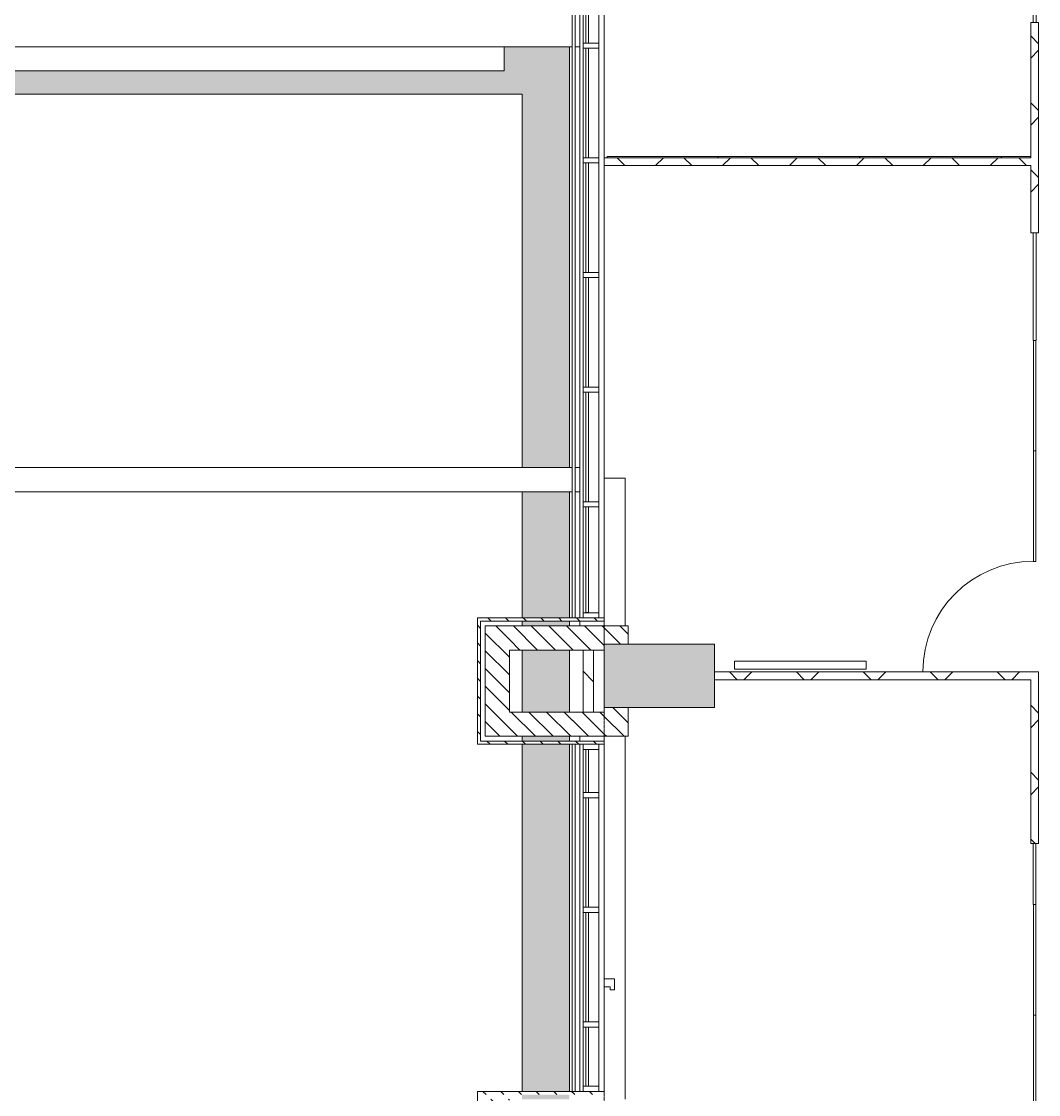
# Model space of a CAD drawing. Header units: millimetres. Extents: x -106145 to 154907, y -84585 to 152038.
# Drawn here: x 83850 to 93519, y 79775 to 89975 of the extents above; entities that cross this region are included whole.
import ezdxf

# ---------------------------------------------------------------- set-up
doc = ezdxf.new("R2010")
doc.units = ezdxf.units.MM
doc.linetypes.add('Cut Out Line _2_', pattern=[2, 1, -1])
doc.linetypes.add('Hidden', pattern=[7.14375, 4.7625, -2.38125])
for name, color, linetype, lineweight in [('A-DETL', 90, 'Continuous', 5), ('A-DETL-HDLN', 90, 'Hidden', 5), ('A-DOOR', 31, 'Continuous', 5), ('A-DOOR-FRAM', 31, 'Continuous', 9), ('A-FLOR', 192, 'Continuous', 5), ('A-FLOR-PATT', 8, 'Continuous', 5), ('A-GLAZ-CURT', 52, 'Continuous', 5), ('A-GLAZ-CWMG', 51, 'Continuous', 5), ('A-WALL', 113, 'Continuous', 5), ('A-WALL-PATT', 111, 'Continuous', 5), ('E-ELEC-EQPM', 71, 'Continuous', 5), ('S-COLS', 52, 'Continuous', 5), ('S-STRS', 31, 'Continuous', 5)]:
    doc.layers.add(name, color=color, linetype=linetype, lineweight=lineweight)
pattern_1 = [(45, (0, 0), (-318.198, 318.198), []), (135, (0, 0), (-318.198, -318.198), [])]
pattern_2 = [(315, (0, 0), (84.19025, 84.19025), [])]
pattern_3 = [(315, (0, 0), (84.18955, 84.18955), [])]

# ---------------------------------------------------------------- blocks, each defined once
blk = doc.blocks.new('Curtain Wall Sgl Glass - Curtain Wall Sgl Glass-6062372-Site Plan')
at = {"layer": 'A-DOOR', "color": 121, "lineweight": 9}
blk.add_line((525, -50.8), (525, -1100.8), dxfattribs=at)
at = {"layer": 'A-DOOR', "color": 41}
blk.add_arc((525, -50.8), 1050, 180, 270, dxfattribs=at)
blk = doc.blocks.new('System Panel - Glazed-9901656-Site Plan')
at = {"layer": 'A-GLAZ-CURT', "color": 121, "lineweight": 9}
for p, q in [((-151, 50), (151, 50)), ((-151, 24), (-151, 50)), ((151, 24), (-151, 24)), ((151, 24), (151, 50))]:
    blk.add_line(p, q, dxfattribs=at)
blk = doc.blocks.new('System Panel - Glazed-6062373-Site Plan')
at = {"layer": 'A-GLAZ-CURT', "color": 121, "lineweight": 9}
for p, q in [((-525, 49.5), (525, 49.5)), ((-525, 24.5), (-525, 49.5)), ((525, 24.5), (-525, 24.5)), ((525, 24.5), (525, 49.5))]:
    blk.add_line(p, q, dxfattribs=at)
blk = doc.blocks.new('System Panel - Glazed-9901660-Site Plan')
at = {"layer": 'A-GLAZ-CURT', "color": 121, "lineweight": 9}
for p, q in [((-511, 50), (511, 50)), ((-511, 24), (-511, 50)), ((511, 24), (-511, 24)), ((511, 24), (511, 50))]:
    blk.add_line(p, q, dxfattribs=at)
blk = doc.blocks.new('System Panel - Glazed-14614942-Site Plan')
at = {"layer": 'A-GLAZ-CURT', "color": 133, "lineweight": 9}
for p, q in [((-280, 49.5), (280, 49.5)), ((-280, 24.5), (-280, 49.5)), ((280, 24.5), (-280, 24.5)), ((280, 24.5), (280, 49.5))]:
    blk.add_line(p, q, dxfattribs=at)
blk = doc.blocks.new('Rectangular Mullion - 50 x 150mm-14614936-Site Plan')
at = {"layer": 'A-GLAZ-CWMG', "color": 253}
for p, q in [((89189, 80415), (89189, 79855)), ((89339, 80415), (89339, 79855))]:
    blk.add_line(p, q, dxfattribs=at)
blk = doc.blocks.new('Rectangular Mullion - 50 x 150mm-7612732-Site Plan')
at = {"layer": 'A-GLAZ-CWMG', "color": 53, "lineweight": 18}
for p, q in [((0, 75), (-50, 75)), ((-50, 75), (-50, -75)), ((0, 75), (0, -75)), ((-50, -75), (0, -75))]:
    blk.add_line(p, q, dxfattribs=at)
blk = doc.blocks.new('System Panel - Glazed-13514020-Site Plan')
at = {"layer": 'A-GLAZ-CURT', "color": 133, "lineweight": 9}
for p, q in [((-520, 49.5), (520, 49.5)), ((-520, 24.5), (-520, 49.5)), ((520, 24.5), (-520, 24.5)), ((520, 24.5), (520, 49.5))]:
    blk.add_line(p, q, dxfattribs=at)
blk = doc.blocks.new('Rectangular Mullion - 50 x 150mm-13514015-Site Plan')
at = {"layer": 'A-GLAZ-CWMG', "color": 253}
for p, q in [((89189, 28550), (89189, 27510)), ((89339, 28550), (89339, 27510))]:
    blk.add_line(p, q, dxfattribs=at)
blk = doc.blocks.new('Rectangular Mullion - 50 x 150mm-7612741-Site Plan')
at = {"layer": 'A-GLAZ-CWMG', "color": 53, "lineweight": 18}
for p, q in [((0, 75), (-50, 75)), ((-50, 75), (-50, -75)), ((0, 75), (0, -75)), ((-50, -75), (0, -75))]:
    blk.add_line(p, q, dxfattribs=at)
blk = doc.blocks.new('Rectangular Mullion - 50 x 150mm-7612729-Site Plan')
at = {"layer": 'A-GLAZ-CWMG', "color": 53, "lineweight": 18}
for p, q in [((25, 75), (-25, 75)), ((-25, 75), (-25, -75)), ((25, 75), (25, -75)), ((-25, -75), (25, -75))]:
    blk.add_line(p, q, dxfattribs=at)
blk = doc.blocks.new('System Panel - Glazed-14615136-Site Plan')
at = {"layer": 'A-GLAZ-CURT', "color": 133, "lineweight": 9}
for p, q in [((-502.5, 49.5), (502.5, 49.5)), ((-502.5, 24.5), (-502.5, 49.5)), ((502.5, 24.5), (-502.5, 24.5)), ((502.5, 24.5), (502.5, 49.5))]:
    blk.add_line(p, q, dxfattribs=at)
blk = doc.blocks.new('Rectangular Mullion - 50 x 150mm-14615130-Site Plan')
at = {"layer": 'A-GLAZ-CWMG', "color": 253}
for p, q in [((89189, 85360), (89189, 84355)), ((89339, 85360), (89339, 84355))]:
    blk.add_line(p, q, dxfattribs=at)
blk = doc.blocks.new('Walls 35 - Walls 1-6032283-Site Plan')
at = {"layer": 'A-WALL-PATT'}
h = blk.add_hatch(dxfattribs=at)
h.set_pattern_fill('FP_13', color=253, style=0, pattern_type=2)
h.set_pattern_definition([(135, (0, 0), (-673.519, -673.519), [])])
h.paths.add_polyline_path([(89419, 88680), (93444, 88680), (93444, 88690), (89419, 88690)], flags=0)
at = {"layer": 'A-WALL', "color": 61, "lineweight": 18}
for p, q in [((93444, 88690), (89419, 88690)), ((89419, 88690), (89419, 88680)), ((89419, 88680), (93444, 88680)), ((93444, 88690), (93444, 88680))]:
    blk.add_line(p, q, dxfattribs=at)
blk = doc.blocks.new('Elect LCD face - 55_-6905617-Site Plan')
at = {"layer": 'E-ELEC-EQPM', "color": 41}
for p, q in [((99367, 76015), (99367, 77265)), ((99443, 77265), (99367, 77265)), ((99443, 77265), (99443, 76015)), ((99367, 76015), (99443, 76015))]:
    blk.add_line(p, q, dxfattribs=at)
blk = doc.blocks.new('System Panel - Glazed-11785088-Site Plan')
at = {"layer": 'A-GLAZ-CURT', "color": 121, "lineweight": 9}
for p, q in [((-290, -25), (290, -25)), ((-290, -50), (-290, -25)), ((290, -50), (-290, -50)), ((290, -50), (290, -25))]:
    blk.add_line(p, q, dxfattribs=at)
blk = doc.blocks.new('System Panel - Glazed-3599157-Site Plan')
at = {"layer": 'A-GLAZ-CURT', "color": 121, "lineweight": 9}
for p, q in [((-525, -24.5), (525, -24.5)), ((-525, -49.5), (-525, -24.5)), ((525, -49.5), (-525, -49.5)), ((525, -49.5), (525, -24.5))]:
    blk.add_line(p, q, dxfattribs=at)
blk = doc.blocks.new('System Panel - Glazed-14615079-Site Plan')
at = {"layer": 'A-GLAZ-CURT', "color": 133, "lineweight": 9}
for p, q in [((-205, 49.5), (205, 49.5)), ((-205, 24.5), (-205, 49.5)), ((205, 24.5), (-205, 24.5)), ((205, 24.5), (205, 49.5))]:
    blk.add_line(p, q, dxfattribs=at)
blk = doc.blocks.new('Rectangular Mullion - 50 x 150mm-14615077-Site Plan')
at = {"layer": 'A-GLAZ-CWMG', "color": 253}
for p, q in [((89189, 83055), (89189, 82645)), ((89339, 83055), (89339, 82645))]:
    blk.add_line(p, q, dxfattribs=at)
blk = doc.blocks.new('DC_DdlFlPanelFire-Rated-eq w vision panel - FD2-Steel fire door_2_0 wall opening_TYPE A-15005644-Site Plan')
at = {"layer": 'A-DOOR', "color": 133, "lineweight": 9}
for p, q in [((-925, 315), (-925, 115)), ((-895, 115), (-895, 315))]:
    blk.add_line(p, q, dxfattribs=at)
at = {"layer": 'A-DOOR-FRAM', "color": 121}
for p, q in [((925, 57), (925, 115)), ((1000, 115), (1000, 15)), ((895, 57), (925, 57)), ((895, 15), (895, 57)), ((1000, 15), (895, 15))]:
    blk.add_line(p, q, dxfattribs=at)
blk = doc.blocks.new('MM-HOSPITAL BLOCK-C_2022_05_03_CENTRAL_rvt-1-Site Plan')
at = {"layer": 'A-WALL-PATT'}
h = blk.add_hatch(dxfattribs=at)
h.set_pattern_fill('FP_12', color=90, style=0, pattern_type=2)
h.set_pattern_definition(pattern_3)
h.paths.add_polyline_path([(88489, 16605), (88489, 18390), (88259, 18390), (88259, 16605)], flags=0)
h.paths.add_polyline_path([(88259, 25270), (88489, 25270), (88489, 26320), (88259, 26320)], flags=0)
h.paths.add_polyline_path([(88489, 31770), (88489, 32820), (88259, 32820), (88259, 31770)], flags=0)
h.paths.add_polyline_path([(88259, 38270), (88489, 38270), (88489, 39320), (88259, 39320)], flags=0)
h.paths.add_polyline_path([(88259, 44770), (88489, 44770), (88489, 45820), (88259, 45820), (88259, 45091)], flags=0)
h.paths.add_polyline_path([(88489, 48995), (88489, 54012), (88259, 54012), (88259, 48995)], flags=0)
h.paths.add_polyline_path([(88489, 55260), (88489, 56210), (88259, 56210), (88259, 55260)], flags=0)
h.paths.add_polyline_path([(88259, 60935), (88489, 60935), (88489, 61985), (88259, 61985)], flags=0)
h.paths.add_polyline_path([(88489, 67580), (88489, 68630), (88259, 68630), (88259, 67580)], flags=0)
h.paths.add_polyline_path([(88489, 74425), (88489, 76631), (88259, 76631), (88259, 74425)], flags=0)
h.paths.add_polyline_path([(88259, 77531), (88489, 77531), (88489, 79730), (88259, 79730), (88259, 78283)], flags=0)
h.paths.add_polyline_path([(88489, 83180), (88489, 84230), (88259, 84230), (88259, 83180)], flags=0)
h.paths.add_polyline_path([(88489, 92930), (88489, 93980), (88259, 93980), (88259, 92930)], flags=0)
h.paths.add_polyline_path([(88259, 99190), (88489, 99190), (88489, 99655), (88259, 99655), (88259, 99488)], flags=0)
h.paths.add_polyline_path([(88259, 100855), (88489, 100855), (88489, 104055), (88259, 104055), (88259, 101332)], flags=0)
h.paths.add_polyline_path([(88489, 109580), (88489, 110630), (88259, 110630), (88259, 109580)], flags=0)
h.paths.add_polyline_path([(88259, 116080), (88489, 116080), (88489, 117130), (88259, 117130)], flags=0)
h.paths.add_polyline_path([(88259, 122580), (88489, 122580), (88489, 123630), (88259, 123630)], flags=0)
h.paths.add_polyline_path([(88259, 129080), (88489, 129080), (88489, 130865), (88259, 130865), (88259, 129914)], flags=0)
h = blk.add_hatch(dxfattribs=at)
h.set_pattern_fill('FP_11', color=253, style=0, pattern_type=2)
h.set_pattern_definition(pattern_1)
h.paths.add_polyline_path([(93519, 87965), (93519, 89965), (93444, 89965), (93444, 87965)], flags=0)
h = blk.add_hatch(dxfattribs=at)
h.set_pattern_fill('FP_11', color=253, style=0, pattern_type=2)
h.set_pattern_definition(pattern_1)
h.paths.add_polyline_path([(93444, 88605), (93444, 88680), (89389, 88680), (89389, 88605), (91174, 88605)], flags=0)
h = blk.add_hatch(dxfattribs=at)
h.set_pattern_fill('FP_12', color=41, style=0, pattern_type=2)
h.set_pattern_definition(pattern_3)
h.paths.add_polyline_path([(88214, 83135), (88214, 84305), (88184, 84305), (88184, 83135)], flags=0)
h = blk.add_hatch(dxfattribs=at)
h.set_pattern_fill('FP_12', color=41, style=0, pattern_type=2)
h.set_pattern_definition(pattern_3)
h.paths.add_polyline_path([(88214, 84275), (89089, 84275), (89089, 84305), (88214, 84305)], flags=0)
h = blk.add_hatch(dxfattribs=at)
h.set_pattern_fill('FP_10', color=41, style=0, pattern_type=2)
h.set_pattern_definition(pattern_2)
h.paths.add_polyline_path([(89389, 84275), (89389, 84275), (89389, 84305), (89089, 84305), (89089, 84275)], flags=0)
h = blk.add_hatch(dxfattribs=at)
h.set_pattern_fill('FP_12', color=90, style=0, pattern_type=2)
h.set_pattern_definition(pattern_3)
h.paths.add_polyline_path([(88489, 84000), (89089, 84000), (89089, 84230), (88489, 84230)], flags=0)
h = blk.add_hatch(dxfattribs=at)
h.set_pattern_fill('FP_10', color=90, style=0, pattern_type=2)
h.set_pattern_definition(pattern_2)
h.paths.add_polyline_path([(89389, 84000), (89389, 84230), (89089, 84230), (89089, 84000), (89389, 84000)], flags=0)
h = blk.add_hatch(dxfattribs=at)
h.set_pattern_fill('FP_10', color=90, style=0, pattern_type=2)
h.set_pattern_definition(pattern_2)
h.paths.add_polyline_path([(89619, 84055), (89619, 84230), (89389, 84230), (89389, 84055)], flags=0)
h = blk.add_hatch(dxfattribs=at)
h.set_pattern_fill('FP_11', color=253, style=0, pattern_type=2)
h.set_pattern_definition(pattern_1)
h.paths.add_polyline_path([(93519, 83718), (93519, 83793), (90439, 83793), (90439, 83718), (93444, 83718)], flags=0)
h = blk.add_hatch(dxfattribs=at)
h.set_pattern_fill('FP_11', color=253, style=0, pattern_type=2)
h.set_pattern_definition(pattern_1)
h.paths.add_polyline_path([(93519, 82160), (93519, 83718), (93444, 83718), (93444, 82160)], flags=0)
h = blk.add_hatch(dxfattribs=at)
h.set_pattern_fill('FP_10', color=90, style=0, pattern_type=2)
h.set_pattern_definition(pattern_2)
h.paths.add_polyline_path([(89389, 83180), (89619, 83180), (89619, 83455), (89389, 83455), (89389, 83410)], flags=0)
h = blk.add_hatch(dxfattribs=at)
h.set_pattern_fill('FP_12', color=90, style=0, pattern_type=2)
h.set_pattern_definition(pattern_3)
h.paths.add_polyline_path([(89074, 83180), (89089, 83180), (89089, 83410), (88489, 83410), (88489, 83180)], flags=0)
h = blk.add_hatch(dxfattribs=at)
h.set_pattern_fill('FP_10', color=90, style=0, pattern_type=2)
h.set_pattern_definition(pattern_2)
h.paths.add_polyline_path([(89089, 83180), (89389, 83180), (89389, 83410), (89089, 83410)], flags=0)
h = blk.add_hatch(dxfattribs=at)
h.set_pattern_fill('FP_12', color=41, style=0, pattern_type=2)
h.set_pattern_definition(pattern_3)
h.paths.add_polyline_path([(89074, 83105), (89089, 83105), (89089, 83135), (88184, 83135), (88184, 83105)], flags=0)
h = blk.add_hatch(dxfattribs=at)
h.set_pattern_fill('FP_10', color=41, style=0, pattern_type=2)
h.set_pattern_definition(pattern_2)
h.paths.add_polyline_path([(89089, 83105), (89389, 83105), (89389, 83135), (89089, 83135)], flags=0)
h = blk.add_hatch(dxfattribs=at)
h.set_pattern_fill('FP_12', color=41, style=0, pattern_type=2)
h.set_pattern_definition(pattern_3)
h.paths.add_polyline_path([(88214, 74380), (88214, 76630), (88184, 76630), (88184, 74380)], flags=0)
h.paths.add_polyline_path([(88214, 77530), (88214, 79805), (88184, 79805), (88184, 77530)], flags=0)
h = blk.add_hatch(dxfattribs=at)
h.set_pattern_fill('FP_12', color=41, style=0, pattern_type=2)
h.set_pattern_definition(pattern_3)
h.paths.add_polyline_path([(88214, 79775), (89089, 79775), (89089, 79805), (88214, 79805)], flags=0)
h = blk.add_hatch(dxfattribs=at)
h.set_pattern_fill('FP_10', color=41, style=0, pattern_type=2)
h.set_pattern_definition(pattern_2)
h.paths.add_polyline_path([(89389, 79775), (89389, 79775), (89389, 79805), (89089, 79805), (89089, 79775)], flags=0)
at = {"layer": 'S-COLS'}
blk.add_hatch(color=256, dxfattribs=at).paths.add_polyline_path([(90439, 83455), (90439, 84055), (89389, 84055), (89389, 83455)], flags=0)
at = {"layer": 'A-WALL', "color": 253}
for p, q in [((89084, 84305), (89084, 92855)), ((89114, 92855), (89114, 84305)), ((89159, 84305), (89159, 92855)), ((82989, 85735), (89084, 85735)), ((89114, 85735), (89159, 85735)), ((89084, 85505), (82989, 85505)), ((89159, 85505), (89114, 85505)), ((89159, 84230), (89159, 84275)), ((89159, 83135), (89159, 83180)), ((89084, 79805), (89084, 83105)), ((89114, 83105), (89114, 79805)), ((89159, 79805), (89159, 83105))]:
    blk.add_line(p, q, dxfattribs=at)
at = {"layer": 'A-WALL', "color": 41}
for p, q in [((89389, 92855), (89389, 88680)), ((89389, 88605), (89389, 84305)), ((89389, 84275), (89389, 84230)), ((89389, 84000), (89389, 84055)), ((89389, 83180), (89389, 83135)), ((89389, 83105), (89389, 79805))]:
    blk.add_line(p, q, dxfattribs=at)
at = {"layer": 'A-WALL', "color": 61, "lineweight": 18}
for p, q in [((93444, 89965), (93444, 88680)), ((93519, 89965), (93444, 89965)), ((93519, 87965), (93519, 89965)), ((93444, 88680), (89389, 88680)), ((89389, 88605), (89389, 88680)), ((89389, 88605), (93444, 88605)), ((93444, 88605), (93444, 87965)), ((93519, 87965), (93444, 87965)), ((89389, 84305), (89389, 84275)), ((89389, 84055), (89389, 84230)), ((89389, 84230), (89389, 84055)), ((89619, 84230), (89389, 84230)), ((89619, 84055), (89619, 84230)), ((89619, 84055), (89389, 84055)), ((93519, 83793), (90439, 83793)), ((90439, 83718), (90439, 83793)), ((93519, 83718), (93519, 83793)), ((90439, 83718), (93444, 83718)), ((93444, 83718), (93444, 82160)), ((93519, 82160), (93519, 83718)), ((89389, 83455), (89389, 83410)), ((89389, 83455), (89619, 83455)), ((89619, 83180), (89619, 83455)), ((89389, 83180), (89619, 83180)), ((89389, 83135), (89389, 83105)), ((93519, 82160), (93444, 82160)), ((89389, 79805), (89389, 79775))]:
    blk.add_line(p, q, dxfattribs=at)
at = {"layer": 'A-WALL', "color": 53, "lineweight": 18}
for p, q in [((88214, 84305), (88184, 84305)), ((88184, 84305), (88184, 83135)), ((88214, 84305), (89089, 84305)), ((88214, 83135), (88214, 84275)), ((88214, 84275), (89089, 84275)), ((89389, 84305), (89089, 84305)), ((89389, 84275), (89089, 84275)), ((88489, 84230), (88259, 84230)), ((88259, 84230), (88259, 83180)), ((88489, 84230), (89089, 84230)), ((89389, 84230), (89089, 84230)), ((88489, 83410), (88489, 84000)), ((88489, 84000), (89089, 84000)), ((89389, 84000), (89089, 84000)), ((88489, 83410), (89089, 83410)), ((89389, 83410), (89089, 83410)), ((88184, 83135), (88184, 83105)), ((88214, 83135), (89089, 83135)), ((88259, 83180), (88489, 83180)), ((88489, 83180), (89089, 83180)), ((89389, 83180), (89089, 83180)), ((89389, 83135), (89089, 83135)), ((88184, 83105), (89089, 83105)), ((89389, 83105), (89089, 83105)), ((88214, 79805), (88184, 79805)), ((88184, 79805), (88184, 77530)), ((88214, 79805), (89089, 79805)), ((89389, 79805), (89089, 79805))]:
    blk.add_line(p, q, dxfattribs=at)
at = {"layer": 'S-COLS', "color": 41}
for p, q in [((89389, 84000), (89389, 84055)), ((89389, 84055), (90439, 84055)), ((90439, 83455), (90439, 84055)), ((89389, 83455), (89389, 84000)), ((90439, 83455), (89389, 83455))]:
    blk.add_line(p, q, dxfattribs=at)
at = {"color": 253, "lineweight": 5}
for name, p in [('Rectangular Mullion - 50 x 150mm-13514015-Site Plan', (0, 62260)), ('Rectangular Mullion - 50 x 150mm-13514015-Site Plan', (0, 61170)), ('Walls 35 - Walls 1-6032283-Site Plan', (0, 0)), ('Rectangular Mullion - 50 x 150mm-13514015-Site Plan', (0, 60080)), ('Rectangular Mullion - 50 x 150mm-13514015-Site Plan', (0, 58990)), ('Rectangular Mullion - 50 x 150mm-13514015-Site Plan', (0, 57900)), ('Rectangular Mullion - 50 x 150mm-14615130-Site Plan', (0, 0)), ('Rectangular Mullion - 50 x 150mm-14615077-Site Plan', (0, 0)), ('Rectangular Mullion - 50 x 150mm-13514015-Site Plan', (0, 54045)), ('Rectangular Mullion - 50 x 150mm-13514015-Site Plan', (0, 52955)), ('Rectangular Mullion - 50 x 150mm-14614936-Site Plan', (0, 0))]:
    blk.add_blockref(name, p, dxfattribs=at)
for name, p, rotation in [('System Panel - Glazed-13514020-Site Plan', (89264, 90290), 89.99999999999964), ('System Panel - Glazed-9901656-Site Plan', (93519, 90116), 90), ('System Panel - Glazed-13514020-Site Plan', (89264, 89200), 89.99999999999964), ('System Panel - Glazed-13514020-Site Plan', (89264, 88110), 89.99999999999964), ('System Panel - Glazed-9901660-Site Plan', (93519, 87454), 90), ('System Panel - Glazed-13514020-Site Plan', (89264, 87020), 89.99999999999964), ('System Panel - Glazed-6062373-Site Plan', (93519, 86418), 89.99999999999991), ('System Panel - Glazed-13514020-Site Plan', (89264, 85930), 89.99999999999964), ('System Panel - Glazed-6062373-Site Plan', (93519, 85368), 89.99999999999991), ('System Panel - Glazed-14615136-Site Plan', (89264, 84858), 89.99999999999964), ('Curtain Wall Sgl Glass - Curtain Wall Sgl Glass-6062372-Site Plan', (93519, 84318), 269.9999999999999), ('Rectangular Mullion - 50 x 150mm-7612741-Site Plan', (89264, 84305), 269.9999999999996), ('Elect LCD face - 55_-6905617-Site Plan', (14614, 183261), 269.9999999999996), ('System Panel - Glazed-14615079-Site Plan', (89264, 82850), 89.99999999999964), ('System Panel - Glazed-13514020-Site Plan', (89264, 82075), 89.99999999999964), ('System Panel - Glazed-11785088-Site Plan', (93519, 81870), 270.0000000000002), ('System Panel - Glazed-13514020-Site Plan', (89264, 80985), 89.99999999999964), ('System Panel - Glazed-3599157-Site Plan', (93519, 81055), 270.0000000000002), ('DC_DdlFlPanelFire-Rated-eq w vision panel - FD2-Steel fire door_2_0 wall opening_TYPE A-15005644-Site Plan', (89504, 79875), 89.99999999999977), ('System Panel - Glazed-3599157-Site Plan', (93519, 80005), 270.0000000000002), ('System Panel - Glazed-14614942-Site Plan', (89264, 80135), 89.99999999999964), ('Rectangular Mullion - 50 x 150mm-7612741-Site Plan', (89264, 79805), 269.9999999999996)]:
    blk.add_blockref(name, p, dxfattribs=dict(at, rotation=rotation))
at = {"color": 253, "lineweight": 5, "extrusion": (0, 0, -1), "rotation": 90.00000000000037}
for name, p in [('Rectangular Mullion - 50 x 150mm-7612729-Site Plan', (-89264, 89745)), ('Rectangular Mullion - 50 x 150mm-7612729-Site Plan', (-89264, 88655)), ('Rectangular Mullion - 50 x 150mm-7612729-Site Plan', (-89264, 87565)), ('Rectangular Mullion - 50 x 150mm-7612729-Site Plan', (-89264, 86475)), ('Rectangular Mullion - 50 x 150mm-7612729-Site Plan', (-89264, 85385)), ('Rectangular Mullion - 50 x 150mm-7612732-Site Plan', (-89264, 83105)), ('Rectangular Mullion - 50 x 150mm-7612729-Site Plan', (-89264, 82620)), ('Rectangular Mullion - 50 x 150mm-7612729-Site Plan', (-89264, 81530)), ('Rectangular Mullion - 50 x 150mm-7612729-Site Plan', (-89264, 80440))]:
    blk.add_blockref(name, p, dxfattribs=at)
blk = doc.blocks.new('MMU_ AMBALA_PODIUM_2022_11_02_CENTRAL_rvt-1-Site Plan')
at = {"layer": 'A-FLOR-PATT', "true_color": 0xc7c8ca}
h = blk.add_hatch(color=9, dxfattribs=at)
h.paths.add_polyline_path([(88259, 17665), (88259, 18115), (88214, 18115), (88214, 17665)], flags=0)
h.paths.add_polyline_path([(88489, 17665), (88959, 17665), (88959, 18160), (88609, 18160), (88609, 18115), (88489, 18115), (88489, 18108)], flags=0)
h.paths.add_polyline_path([(88184, 17665), (88184, 18115), (85569, 18115), (85569, 17665), (88024, 17665)], flags=0)
h.paths.add_polyline_path([(83823, 17665), (85339, 17665), (85339, 18115), (79988, 18115), (79988, 30128), (79995, 30381), (80013, 30634), (80045, 30886), (80088, 31135), (80144, 31383), (80211, 31627), (80291, 31867), (80382, 32104), (80485, 32335), (80600, 32561), (80725, 32782), (80861, 32996), (81007, 33203), (81163, 33402), (81329, 33594), (81763, 34043), (82013, 34318), (82254, 34600), (82486, 34890), (82708, 35188), (82920, 35493), (83164, 35871), (83315, 36122), (83497, 36445), (83668, 36775), (83828, 37110), (83978, 37450), (84116, 37794), (84244, 38143), (84359, 38496), (84464, 38852), (84556, 39212), (84637, 39574), (84706, 39939), (84764, 40306), (84764, 58958), (84722, 59335), (84668, 59711), (84601, 60084), (84523, 60455), (84431, 60823), (84328, 61188), (84213, 61550), (84086, 61907), (83947, 62260), (83796, 62609), (83634, 62951), (83461, 63289), (83276, 63620), (83081, 63945), (82875, 64264), (82659, 64576), (82432, 64880), (82343, 64992), (81969, 64740), (81980, 64727), (82207, 64431), (82423, 64128), (82629, 63818), (82825, 63501), (83009, 63178), (83182, 62848), (83345, 62513), (83495, 62173), (83635, 61828), (83762, 61478), (83877, 61124), (83981, 60766), (84072, 60405), (84151, 60041), (84218, 59675), (84272, 59307), (84314, 58937), (84314, 40338), (84255, 39968), (84173, 39559), (84099, 39237), (84003, 38876), (83894, 38518), (83774, 38164), (83641, 37814), (83497, 37470), (83341, 37130), (83173, 36796), (82995, 36467), (82773, 36094), (82604, 35830), (82393, 35521), (82171, 35220), (81940, 34926), (81698, 34641), (81447, 34364), (81007, 33908), (80836, 33713), (80672, 33506), (80523, 33300), (80381, 33083), (80250, 32859), (80128, 32630), (80018, 32395), (79919, 32156), (79830, 31912), (79753, 31664), (79688, 31413), (79634, 31160), (79592, 30904), (79562, 30646), (79543, 30339), (79538, 30128), (79538, 17665), (82773, 17665)], flags=0)
h.paths.add_polyline_path([(57619, 17815), (58289, 17815), (58289, 18035), (57579, 18035), (57579, 17935), (57619, 17935), (57619, 17855)], flags=0)
h.paths.add_polyline_path([(62819, 17815), (67026, 17815), (67026, 31354), (66972, 31596), (66906, 31836), (66830, 32073), (66743, 32306), (66646, 32535), (66539, 32760), (66422, 32980), (66296, 33194), (66160, 33402), (65969, 33662), (65861, 33800), (65661, 34027), (65271, 34439), (65024, 34717), (64786, 35003), (64558, 35297), (64340, 35598), (64133, 35907), (63936, 36223), (63749, 36545), (63574, 36873), (63410, 37207), (63257, 37546), (63116, 37890), (62987, 38239), (62869, 38592), (62764, 38949), (62671, 39309), (62589, 39672), (62521, 40038), (62455, 40481), (62420, 40775), (62389, 41146), (62370, 41517), (62364, 41889), (62364, 51516), (61914, 51212), (61914, 41889), (61920, 41518), (61938, 41147), (61968, 40778), (62010, 40409), (62064, 40042), (62130, 39676), (62207, 39314), (62297, 38953), (62398, 38596), (62510, 38243), (62634, 37893), (62769, 37547), (62915, 37206), (63073, 36870), (63241, 36539), (63419, 36214), (63623, 35871), (63808, 35581), (64017, 35275), (64237, 34976), (64465, 34683), (64704, 34399), (64951, 34122), (65374, 33676), (65533, 33490), (65682, 33297), (65823, 33097), (65969, 32863), (66074, 32679), (66185, 32461), (66306, 32183), (66374, 32011), (66453, 31780), (66520, 31545), (66576, 31307), (66576, 18265), (58824, 18265), (58821, 18102), (58815, 18103), (58817, 18265), (58594, 18265), (58594, 17815), (61109, 17815), (61109, 18150), (61339, 18150), (61342, 17815), (61769, 17815)], flags=0)
h.paths.add_polyline_path([(58519, 17815), (58564, 17815), (58564, 18265), (58029, 18265), (58028, 18310), (57694, 18310), (57694, 18265), (58519, 18265), (58519, 18035)], flags=0)
h.paths.add_polyline_path([(58819, 17990), (58813, 17990), (58815, 18029), (58820, 18029)], flags=0)
h.paths.add_polyline_path([(58820, 18030), (58814, 18030), (58815, 18069), (58821, 18069)], flags=0)
h.paths.add_polyline_path([(57664, 18265), (57664, 18310), (57579, 18310), (57579, 18265)], flags=0)
h.paths.add_polyline_path([(58029, 18340), (58029, 25315), (57694, 25315), (57694, 18340), (58028, 18340)], flags=0)
h.paths.add_polyline_path([(57664, 18340), (57664, 25315), (57579, 25315), (57579, 18340)], flags=0)
h.paths.add_polyline_path([(88609, 18390), (89059, 18390), (89059, 18435), (88609, 18435)], flags=0)
h.paths.add_polyline_path([(88609, 18465), (89059, 18465), (89059, 25195), (88609, 25195), (88609, 19276)], flags=0)
h.paths.add_polyline_path([(89011, 25225), (89059, 25225), (89059, 25270), (88609, 25270), (88609, 25225)], flags=0)
h.paths.add_polyline_path([(57694, 25345), (58029, 25345), (58029, 25390), (57694, 25390)], flags=0)
h.paths.add_polyline_path([(57664, 25345), (57664, 25390), (57579, 25390), (57579, 25345), (57644, 25345)], flags=0)
h.paths.add_polyline_path([(89010, 25500), (89059, 25500), (89059, 26090), (88609, 26090), (88609, 25500)], flags=0)
h.paths.add_polyline_path([(58029, 25620), (58029, 26215), (57579, 26215), (57579, 25620), (57926, 25620)], flags=0)
h.paths.add_polyline_path([(89059, 26320), (89059, 26365), (88609, 26365), (88609, 26320), (89004, 26320)], flags=0)
h.paths.add_polyline_path([(89059, 26395), (89059, 31695), (88609, 31695), (88609, 26395), (89004, 26395)], flags=0)
h.paths.add_polyline_path([(58029, 26450), (58029, 26495), (57644, 26495), (57644, 26450), (57914, 26450)], flags=0)
h.paths.add_polyline_path([(57644, 26525), (58029, 26525), (58029, 33130), (57644, 33130), (57644, 26652)], flags=0)
h.paths.add_polyline_path([(89059, 31725), (89059, 31770), (88609, 31770), (88609, 31725), (88970, 31725)], flags=0)
h.paths.add_polyline_path([(88609, 32000), (89059, 32000), (89059, 32590), (88609, 32590)], flags=0)
h.paths.add_polyline_path([(89059, 32820), (89059, 32865), (88609, 32865), (88609, 32820), (88964, 32820)], flags=0)
h.paths.add_polyline_path([(88609, 32895), (89059, 32895), (89059, 38195), (88609, 38195), (88609, 34027)], flags=0)
h.paths.add_polyline_path([(58029, 33160), (58029, 33205), (57644, 33205), (57644, 33160), (57820, 33160)], flags=0)
h.paths.add_polyline_path([(57816, 33435), (58029, 33435), (58029, 34035), (57579, 34035), (57579, 33435), (57644, 33435)], flags=0)
h.paths.add_polyline_path([(57804, 34265), (58029, 34265), (58029, 41130), (57619, 41130), (57619, 34265)], flags=0)
h.paths.add_polyline_path([(88609, 38225), (89059, 38225), (89059, 38270), (88609, 38270)], flags=0)
h.paths.add_polyline_path([(88609, 38500), (89059, 38500), (89059, 39090), (88609, 39090)], flags=0)
h.paths.add_polyline_path([(88923, 39320), (89059, 39320), (89059, 39365), (88609, 39365), (88609, 39320)], flags=0)
h.paths.add_polyline_path([(88922, 39395), (89059, 39395), (89059, 44695), (88609, 44695), (88609, 39395)], flags=0)
h.paths.add_polyline_path([(58029, 41160), (58029, 41205), (57619, 41205), (57619, 41160), (57708, 41160)], flags=0)
h.paths.add_polyline_path([(57579, 41435), (58029, 41435), (58029, 42035), (57579, 42035)], flags=0)
h.paths.add_polyline_path([(57692, 42265), (58029, 42265), (58029, 42310), (57644, 42310), (57644, 42265)], flags=0)
h.paths.add_polyline_path([(58029, 42340), (58029, 48592), (57644, 48332), (57644, 42340), (57691, 42340)], flags=0)
h.paths.add_polyline_path([(88609, 44725), (89059, 44725), (89059, 44770), (88609, 44770)], flags=0)
h.paths.add_polyline_path([(88609, 45000), (89059, 45000), (89059, 45590), (88609, 45590), (88609, 45091)], flags=0)
h.paths.add_polyline_path([(88609, 45820), (89059, 45820), (89059, 45865), (88609, 45865)], flags=0)
h.paths.add_polyline_path([(88881, 45895), (89059, 45895), (89059, 48920), (88609, 48920), (88609, 45895)], flags=0)
h.paths.add_polyline_path([(89059, 48950), (89059, 48995), (88609, 48995), (88609, 48950), (88862, 48950)], flags=0)
h.paths.add_polyline_path([(88609, 49225), (89059, 49225), (89059, 55980), (88609, 55980), (88609, 52467)], flags=0)
h.paths.add_polyline_path([(57389, 52503), (57491, 52572), (57491, 52602), (57429, 52602), (57429, 52652), (57491, 52652), (57491, 53768), (57429, 53768), (57429, 53818), (57491, 53818), (57491, 54935), (57429, 54935), (57429, 54985), (57491, 54985), (57491, 56025), (57429, 56025), (57429, 56075), (57491, 56075), (57491, 57150), (57516, 57150), (57516, 56075), (57579, 56075), (57579, 56025), (57516, 56025), (57516, 54985), (57579, 54985), (57579, 54935), (57516, 54935), (57516, 53818), (57579, 53818), (57579, 53768), (57516, 53768), (57516, 52652), (57579, 52652), (57579, 52631), (57634, 52668), (57634, 55925), (57664, 55925), (57664, 52688), (58029, 52934), (58029, 57275), (57389, 57275), (57389, 53070)], flags=0)
h.paths.add_polyline_path([(57516, 52589), (57535, 52602), (57516, 52602)], flags=0)
h.paths.add_polyline_path([(61914, 55554), (62364, 55857), (62366, 57999), (62370, 58262), (62389, 58633), (62420, 59004), (62464, 59374), (62540, 59843), (62590, 60108), (62671, 60471), (62765, 60832), (62870, 61189), (62988, 61542), (63117, 61891), (63259, 62235), (63428, 62609), (63576, 62909), (63751, 63237), (63938, 63559), (64135, 63875), (64343, 64184), (64561, 64486), (64789, 64780), (65027, 65066), (65304, 65375), (65532, 65613), (65798, 65874), (66072, 66125), (66355, 66368), (66646, 66600), (67020, 66874), (67251, 67034), (67564, 67236), (67883, 67427), (68209, 67607), (68541, 67776), (68878, 67933), (69221, 68079), (69568, 68214), (69920, 68336), (70275, 68447), (70634, 68545), (70996, 68631), (71361, 68705), (71728, 68767), (72097, 68816), (72468, 68853), (72839, 68877), (73211, 68888), (73584, 68887), (73956, 68873), (74371, 68842), (74697, 68808), (75066, 68757), (75433, 68693), (75797, 68617), (76159, 68528), (76517, 68427), (76872, 68315), (77223, 68190), (77569, 68054), (77911, 67905), (78247, 67746), (78578, 67575), (78903, 67393), (79204, 67210), (79610, 67484), (79345, 67653), (79018, 67846), (78685, 68028), (78346, 68198), (78002, 68358), (77653, 68506), (77299, 68642), (76941, 68766), (76578, 68879), (76213, 68979), (75844, 69067), (75472, 69144), (75098, 69207), (74722, 69258), (74345, 69297), (73966, 69323), (73587, 69337), (73208, 69338), (72829, 69327), (72450, 69303), (72073, 69266), (71696, 69217), (71322, 69156), (70867, 69063), (70581, 68996), (70170, 68884), (69851, 68787), (69492, 68665), (69120, 68523), (68787, 68385), (68442, 68227), (68070, 68041), (67768, 67879), (67440, 67688), (67119, 67486), (66728, 67219), (66497, 67052), (66198, 66819), (65906, 66577), (65622, 66325), (65347, 66064), (65080, 65794), (64823, 65515), (64575, 65228), (64337, 64933), (64108, 64630), (63869, 64288), (63682, 64003), (63485, 63679), (63299, 63348), (63124, 63012), (62933, 62609), (62807, 62323), (62666, 61970), (62536, 61614), (62419, 61253), (62314, 60889), (62220, 60521), (62139, 60150), (62070, 59777), (62014, 59402), (61962, 58921), (61939, 58647), (61920, 58269), (61914, 57889), (61914, 56155)], flags=0)
h.paths.add_polyline_path([(88817, 56210), (89059, 56210), (89059, 56255), (88609, 56255), (88609, 56210)], flags=0)
h.paths.add_polyline_path([(88816, 56285), (89059, 56285), (89059, 60860), (88609, 60860), (88609, 56285)], flags=0)
h.paths.add_polyline_path([(57389, 57505), (58029, 57505), (58029, 58105), (57389, 58105), (57389, 57505)], flags=0)
h.paths.add_polyline_path([(57669, 58335), (58029, 58335), (58029, 58380), (57669, 58380), (57672, 58410), (58029, 58410), (58029, 65130), (57669, 65130), (57669, 65160), (58029, 65160), (58029, 65205), (57619, 65205), (57619, 58335)], flags=0)
h.paths.add_polyline_path([(88787, 60890), (89059, 60890), (89059, 60935), (88609, 60935), (88609, 60890)], flags=0)
h.paths.add_polyline_path([(88785, 61165), (89059, 61165), (89059, 61755), (88609, 61755), (88609, 61165)], flags=0)
h.paths.add_polyline_path([(89059, 61985), (89059, 62030), (88609, 62030), (88609, 61985), (88780, 61985)], flags=0)
h.paths.add_polyline_path([(88780, 62060), (89059, 62060), (89059, 67505), (88609, 67505), (88609, 62060)], flags=0)
h.paths.add_polyline_path([(57389, 65435), (58029, 65435), (58029, 66035), (57389, 66035), (57389, 65435)], flags=0)
h.paths.add_polyline_path([(57389, 66265), (57389, 66265), (57389, 67219)], flags=0)
h.paths.add_polyline_path([(57763, 66265), (58029, 66265), (58029, 66310), (57694, 66310), (57694, 66265)], flags=0)
h.paths.add_polyline_path([(57619, 66265), (57664, 66265), (57664, 73130), (57619, 73130), (57619, 70907)], flags=0)
h.paths.add_polyline_path([(58029, 66340), (58029, 73130), (57694, 73130), (57694, 66340), (57764, 66340)], flags=0)
h.paths.add_polyline_path([(89059, 67535), (89059, 67580), (88609, 67580), (88609, 67535), (88745, 67535)], flags=0)
h.paths.add_polyline_path([(88609, 67810), (89059, 67810), (89059, 68400), (88609, 68400)], flags=0)
h.paths.add_polyline_path([(88739, 68630), (89059, 68630), (89059, 68675), (88609, 68675), (88609, 68630)], flags=0)
h.paths.add_polyline_path([(88609, 68705), (89059, 68705), (89059, 69522), (88609, 69218)], flags=0)
h.paths.add_polyline_path([(58029, 73160), (58029, 73205), (57694, 73205), (57694, 73160), (57842, 73160)], flags=0)
h.paths.add_polyline_path([(57619, 73160), (57664, 73160), (57664, 73205), (57619, 73205)], flags=0)
h.paths.add_polyline_path([(57846, 73435), (58029, 73435), (58029, 74035), (57389, 74035), (57389, 73435), (57768, 73435)], flags=0)
h.paths.add_polyline_path([(88609, 73551), (89059, 73855), (89059, 74350), (88609, 74350), (88609, 74077)], flags=0)
h.paths.add_polyline_path([(57782, 74265), (58029, 74265), (58029, 74310), (57669, 74310), (57669, 74340), (58029, 74340), (58029, 81130), (57669, 81130), (57669, 81160), (58029, 81160), (58029, 81205), (57619, 81205), (57619, 74265), (57669, 74265)], flags=0)
h.paths.add_polyline_path([(88702, 74380), (89059, 74380), (89059, 74425), (88609, 74425), (88609, 74380)], flags=0)
h.paths.add_polyline_path([(89059, 74655), (89059, 79500), (88609, 79500), (88609, 74655), (88701, 74655)], flags=0)
h.paths.add_polyline_path([(89059, 79730), (89059, 79775), (88609, 79775), (88609, 79730), (88669, 79730)], flags=0)
h.paths.add_polyline_path([(88609, 79805), (89059, 79805), (89059, 83105), (88609, 83105), (88609, 81970)], flags=0)
h.paths.add_polyline_path([(58029, 81435), (58029, 82035), (57389, 82035), (57389, 81435), (57938, 81435)], flags=0)
h.paths.add_polyline_path([(57948, 82265), (58029, 82265), (58029, 82310), (57694, 82310), (57694, 82265), (57913, 82265)], flags=0)
h.paths.add_polyline_path([(57619, 82265), (57664, 82265), (57664, 82310), (57619, 82310)], flags=0)
h.paths.add_polyline_path([(58029, 82340), (58029, 88830), (57694, 88830), (57694, 82340), (57949, 82340)], flags=0)
h.paths.add_polyline_path([(57619, 82340), (57664, 82340), (57664, 88830), (57619, 88830), (57619, 83814)], flags=0)
h.paths.add_polyline_path([(88647, 83135), (89059, 83135), (89059, 83180), (88609, 83180), (88609, 83135)], flags=0)
h.paths.add_polyline_path([(88646, 83410), (89059, 83410), (89059, 84000), (88609, 84000), (88609, 83410)], flags=0)
h.paths.add_polyline_path([(88641, 84230), (89059, 84230), (89059, 84275), (88609, 84275), (88609, 84230)], flags=0)
h.paths.add_polyline_path([(88640, 84305), (89059, 84305), (89059, 85505), (88609, 85505), (88609, 84305)], flags=0)
h.paths.add_polyline_path([(89059, 85735), (89059, 89735), (88439, 89735), (88439, 89505), (58594, 89505), (58594, 89285), (88609, 89285), (88609, 85735), (88631, 85735)], flags=0)
h.paths.add_polyline_path([(58022, 88860), (58029, 88860), (58029, 88905), (57694, 88905), (57694, 88860)], flags=0)
h.paths.add_polyline_path([(57664, 88860), (57664, 88905), (57619, 88905), (57619, 88860)], flags=0)
h.paths.add_polyline_path([(57619, 89135), (58029, 89135), (58029, 89285), (58289, 89285), (58289, 89505), (58089, 89505), (58089, 89735), (57389, 89735), (57389, 89135), (57568, 89135)], flags=0)
h.paths.add_polyline_path([(58519, 89285), (58564, 89285), (58564, 89505), (58519, 89505), (58519, 89292)], flags=0)
at = {"layer": 'A-FLOR-PATT'}
h = blk.add_hatch(dxfattribs=at)
h.set_pattern_fill('FP_25', color=41, style=0, pattern_type=2)
h.set_pattern_definition([(45, (0, 0), (-635.979, 635.979), []), (135, (0, 0), (-635.979, -635.979), [])])
h.paths.add_polyline_path([(89287, 78875), (89289, 78875), (89289, 79500), (89189, 79500), (89189, 78875), (89284, 78875)], flags=0)
h.paths.add_polyline_path([(89189, 83410), (89289, 83410), (89289, 84000), (89189, 84000), (89189, 83814)], flags=0)
at = {"layer": 'A-FLOR', "color": 253}
for p, q in [((89059, 89735), (88439, 89735)), ((89084, 89735), (89059, 89735)), ((89059, 85735), (89059, 89735)), ((89159, 89735), (89114, 89735)), ((58594, 89285), (88609, 89285)), ((88609, 89285), (58594, 89285)), ((88609, 89285), (88609, 85735)), ((88609, 85735), (88609, 89285)), ((88609, 85505), (88609, 84305)), ((88609, 84305), (88609, 85505)), ((89059, 84305), (89059, 85505)), ((88609, 84275), (88609, 84230)), ((88609, 84230), (88609, 84275)), ((89059, 84230), (89059, 84275)), ((88609, 84000), (88609, 83410)), ((88609, 83410), (88609, 84000)), ((89059, 83410), (89059, 84000)), ((89189, 83410), (89189, 84000)), ((89289, 83410), (89289, 84000)), ((88609, 83180), (88609, 83135)), ((88609, 83135), (88609, 83180)), ((89059, 83135), (89059, 83180)), ((88609, 83105), (88609, 79805)), ((88609, 79805), (88609, 83105)), ((89059, 79805), (89059, 83105))]:
    blk.add_line(p, q, dxfattribs=at)
at = {"layer": 'A-WALL', "color": 253}
for p, q in [((58594, 89735), (88439, 89735)), ((88439, 89735), (88439, 89505)), ((88439, 89505), (58594, 89505))]:
    blk.add_line(p, q, dxfattribs=at)
at = {"layer": 'S-STRS', "color": 253}
for p, q in [((89084, 89735), (89059, 89735)), ((89159, 89735), (89114, 89735))]:
    blk.add_line(p, q, dxfattribs=at)

msp = doc.modelspace()

# ---------------------------------------------------------------- linework, layer by layer
at = {"layer": 'A-DETL', "linetype": 'Cut Out Line _2_'}
msp.add_line((89388.73, 129735.05), (89388.73, 74076.99), dxfattribs=at)
at = {"layer": 'A-DETL-HDLN'}
msp.add_line((89388.75, 85735.05), (89388.75, 129735.05), dxfattribs=at)
at = {"layer": 'A-WALL'}
for p, q in [((89388.75, 85635.05), (89588.75, 85635.05)), ((89588.75, 85635.05), (89588.75, 84230.05)), ((89588.75, 83180.05), (89588.75, 79730.05))]:
    msp.add_line(p, q, dxfattribs=at)

# ---------------------------------------------------------------- block references
at = {"lineweight": 5}
msp.add_blockref('MM-HOSPITAL BLOCK-C_2022_05_03_CENTRAL_rvt-1-Site Plan', (0, 0), dxfattribs=at)

# ---------------------------------------------------------------- next in the draw order: block references
msp.add_blockref('MMU_ AMBALA_PODIUM_2022_11_02_CENTRAL_rvt-1-Site Plan', (0, 0), dxfattribs=at)

doc.saveas('drawing.dxf')
